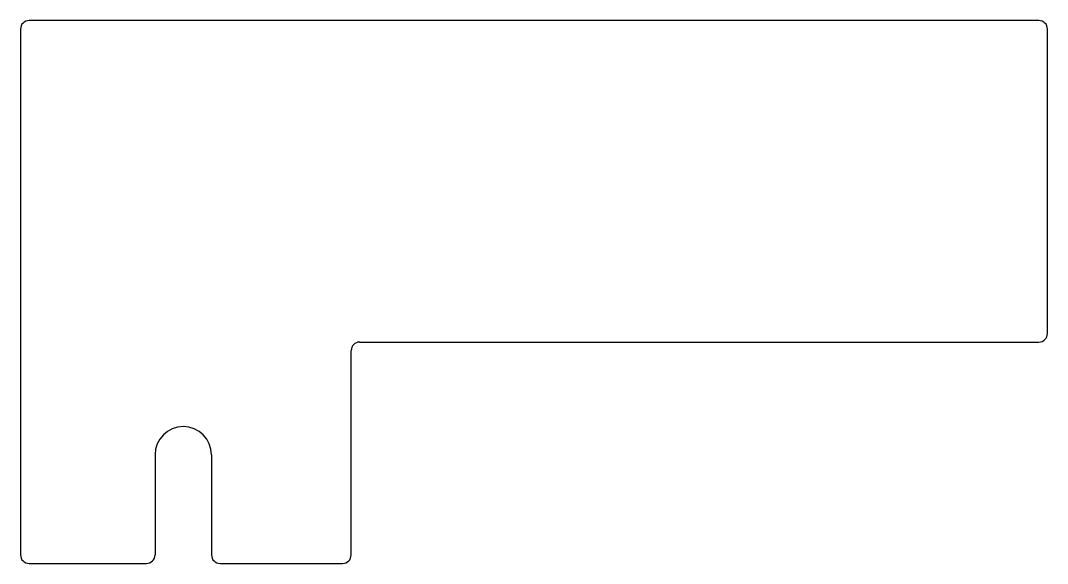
# Model space of a CAD drawing. Header units: millimetres. Extents: x 0 to 120, y 0 to 64.
import ezdxf

# ---------------------------------------------------------------- set-up
doc = ezdxf.new("R2010")
doc.units = ezdxf.units.MM
doc.layers.add('Sketch', color=7, linetype='CONTINUOUS')

msp = doc.modelspace()

# ---------------------------------------------------------------- linework, layer by layer
at = {"layer": 'Sketch'}
for p, q in [((119.2, 63.5), (1, 63.5)), ((0, 62.5), (0, 1)), ((120.2, 26.9), (120.2, 62.5)), ((39.7002, 25.9), (119.2, 25.9)), ((38.7002, 1), (38.7002, 24.9)), ((15.748, 12.7), (15.748, 1)), ((22.352, 12.7), (22.352, 1)), ((1, 0), (14.748, 0)), ((23.352, 0), (37.7002, 0))]:
    msp.add_line(p, q, dxfattribs=at)
for centre, radius, start, end in [((1, 62.5), 1, 90, 180), ((119.2, 62.5), 1, 0, 90), ((119.2, 26.9), 1, -90, 0), ((39.7002, 24.9), 1, 90, 180), ((19.05, 12.7), 3.302, 0, 180), ((1, 1), 1, 180, -90), ((14.748, 1), 1, -90, 0), ((23.352, 1), 1, 180, -90), ((37.7002, 1), 1, -90, 0)]:
    msp.add_arc(centre, radius, start, end, dxfattribs=at)

doc.saveas('drawing.dxf')
